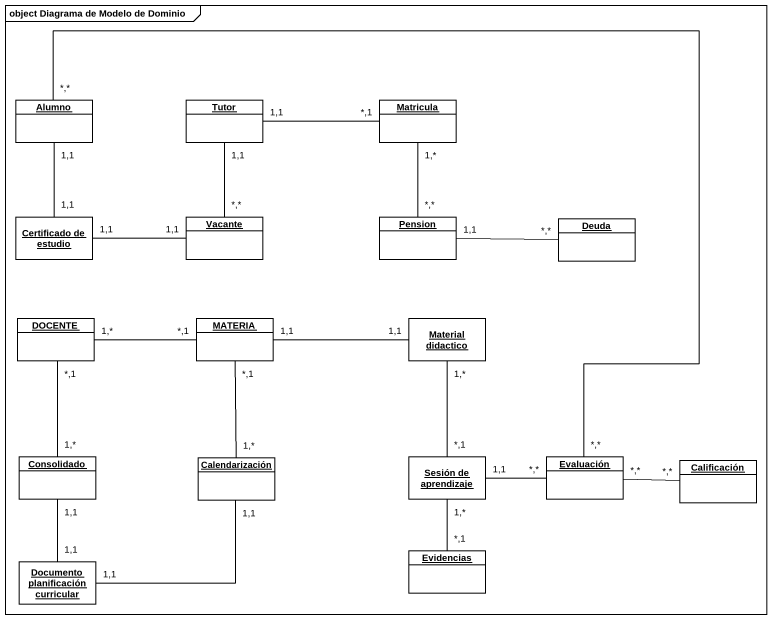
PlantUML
@startuml
mainframe object Diagrama de Modelo de Dominio
hide circle
hide empty members
object Alumno
object Tutor
object Matricula
object "Certificado de estudio" as Certificado_de_estudio
object Vacante
object Pension
object Deuda
object DOCENTE
object MATERIA
object "Material didactico" as Material_didactico
object Consolidado
object Calendarización
object "Sesión de aprendizaje" as Sesión_de_aprendizaje
object Evaluación
object Calificación
object "Documento planificación curricular" as Documento_planificación
object Evidencias
Alumno "1,1" -- "1,1" Certificado_de_estudio
Alumno "*,*" -- "*,*" Evaluación
Tutor "1,1" -right- "*,1" Matricula
Matricula "1,*" -- "*,*" Pension
Certificado_de_estudio "1,1" -right- "1,1" Vacante
Vacante "*,*" -up- "1,1" Tutor
Pension "1,1" -right- "*,*" Deuda
DOCENTE "1,*" -right- "*,1" MATERIA
DOCENTE "*,1" -- "1,*" Consolidado
MATERIA "1,1" -right- "1,1" Material_didactico
MATERIA "*,1" -- "1,*" Calendarización
Material_didactico "1,*" -- "*,1" Sesión_de_aprendizaje
Consolidado "1,1" -- "1,1" Documento_planificación
Calendarización "1,1" -left- "1,1" Documento_planificación
Sesión_de_aprendizaje "1,1" -right- "*,*" Evaluación
Sesión_de_aprendizaje "1,*" -- "*,1" Evidencias
Evaluación "*,*" -right- "*,*" Calificación
@enduml
